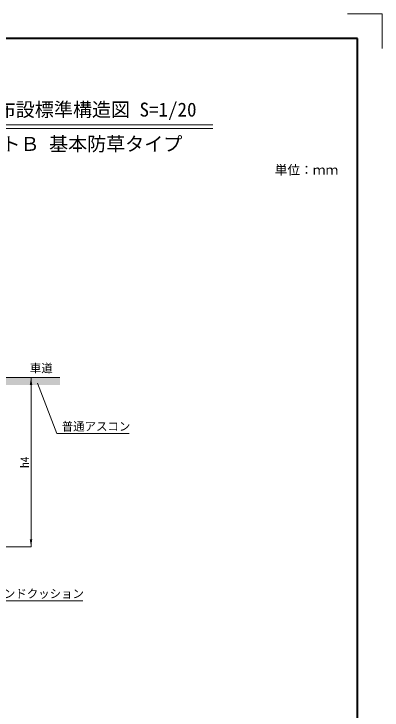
# Model space of a CAD drawing. Units: millimetres at full size; details may follow other scales. Extents: x 77586 to 117720, y -503 to 5664.
# Drawn here: x 80044 to 81546, y 2499 to 5337 of the extents above; entities that cross this region are included whole.
import ezdxf
from ezdxf.enums import TextEntityAlignment as Align

# ---------------------------------------------------------------- set-up
doc = ezdxf.new("R2010")
doc.units = ezdxf.units.MM
doc.header["$LTSCALE"] = 40
for name, color, linetype, lineweight in [('Defpoints_3', 8, 'Continuous', 0), ('図枠', 7, 'Continuous', 5), ('寸法線', 7, 'Continuous', 9), ('引出線', 4, 'Continuous', 9), ('舗装・基礎', 3, 'Continuous', 13)]:
    doc.layers.add(name, color=color, linetype=linetype, lineweight=lineweight)
doc.layers.add('ハッチング_舗装', color=7, linetype='Continuous')
doc.layers.add('文字', color=7, linetype='Continuous')
doc.styles.add('ＭＳ ゴシック', font='')
doc.styles.get('ＭＳ ゴシック').set_extended_font_data('MS Gothic')

# ---------------------------------------------------------------- blocks, each defined once
blk = doc.blocks.new('filled_arrow')
at = {"color": 0, "linetype": 'Continuous', "lineweight": -2}
blk.add_solid([(7.5, 1.25), (0, 0), (7.5, -1.25)], dxfattribs=at)

msp = doc.modelspace()

# ---------------------------------------------------------------- hatches: boundary and pattern name
at = {"layer": 'ハッチング_舗装'}
msp.add_hatch(color=256, dxfattribs=at).paths.add_polyline_path([(79715.8, 3854.25), (79715.8, 3824.25), (80231.52, 3824.25), (80231.52, 3854.25)])

# ---------------------------------------------------------------- linework, layer by layer
at = {"layer": 'Defpoints_3', "color": 1, "lineweight": 13}
for q in [(81404.38, 5336.79), (81545.8, 5195.37)]:
    msp.add_line((81545.8, 5336.79), q, dxfattribs=at)
at = {"layer": '図枠', "lineweight": 40}
for p, q in [((81445.8, 5236.79), (77685.8, 5236.79)), ((81445.8, -263.21), (81445.8, 5236.79))]:
    msp.add_line(p, q, dxfattribs=at)
at = {"layer": '図枠', "lineweight": 13}
for p, q in [((78276.75, 4884.29), (80854.85, 4884.29)), ((78276.75, 4869.29), (80854.85, 4869.29))]:
    msp.add_line(p, q, dxfattribs=at)
at = {"layer": '寸法線'}
for p in [(80113.81, 3854.25), (79800.8, 3164.25)]:
    msp.add_line(p, (80113.81, 3164.25), dxfattribs=at)
at = {"layer": '引出線'}
msp.add_lwpolyline([(80140.83, 3832.1), (80219.16, 3626.86), (80514, 3626.86)], dxfattribs=at)
at = {"layer": '引出線', "lineweight": 13}
msp.add_lwpolyline([(79780.8, 3144.25), (79936.63, 2944.64), (80324.85, 2944.64)], dxfattribs=at)
at = {"layer": '舗装・基礎'}
msp.add_line((79715.8, 3854.25), (80231.52, 3854.25), dxfattribs=at)

# ---------------------------------------------------------------- block references
at = {"layer": '寸法線', "xscale": 4, "yscale": 4}
for p, rotation in [((80113.81, 3854.25), 270), ((80113.81, 3164.25), 90)]:
    msp.add_blockref('filled_arrow', p, dxfattribs=dict(at, rotation=rotation))
at = {"layer": '引出線', "xscale": 0.2, "yscale": 0.2, "rotation": 290.9}
msp.add_blockref('filled_arrow', (80140.83, 3832.1), dxfattribs=at)

# ---------------------------------------------------------------- texts
at = {"layer": '図枠', "style": 'ＭＳ ゴシック'}
for s, height, p in [('都市型側溝 集水桝 基本防草タイプ ３００型 布設標準構造図 S=1/20', 56.96, (79565.8, 4946.79)), ('都市型側溝 歩車道境界ブロック\u3000セミフラットＢ 基本防草タイプ', 56.96, (79565.8, 4806.79)), ('単位：ｍｍ', 37.98, (81237.45, 4701.05))]:
    msp.add_text(s, height=height, dxfattribs=at).set_placement(p, align=Align.MIDDLE_CENTER)
at = {"layer": '寸法線', "style": 'ＭＳ ゴシック'}
msp.add_text('h4', height=34.18, rotation=90, dxfattribs=at).set_placement((80087.81, 3509.25), align=Align.MIDDLE_CENTER)
at = {"layer": '引出線', "style": 'ＭＳ ゴシック'}
for s, p in [('普通アスコン', (80239.16, 3672.07)), ('サンドクッション', (79956.63, 2990.03))]:
    msp.add_text(s, height=34.18, dxfattribs=at).set_placement(p, align=Align.TOP_LEFT)
at = {"layer": '文字', "style": 'ＭＳ ゴシック'}
msp.add_text('車道', height=34.18, dxfattribs=at).set_placement((80155.71, 3892.41), align=Align.MIDDLE_CENTER)

doc.saveas('drawing.dxf')
